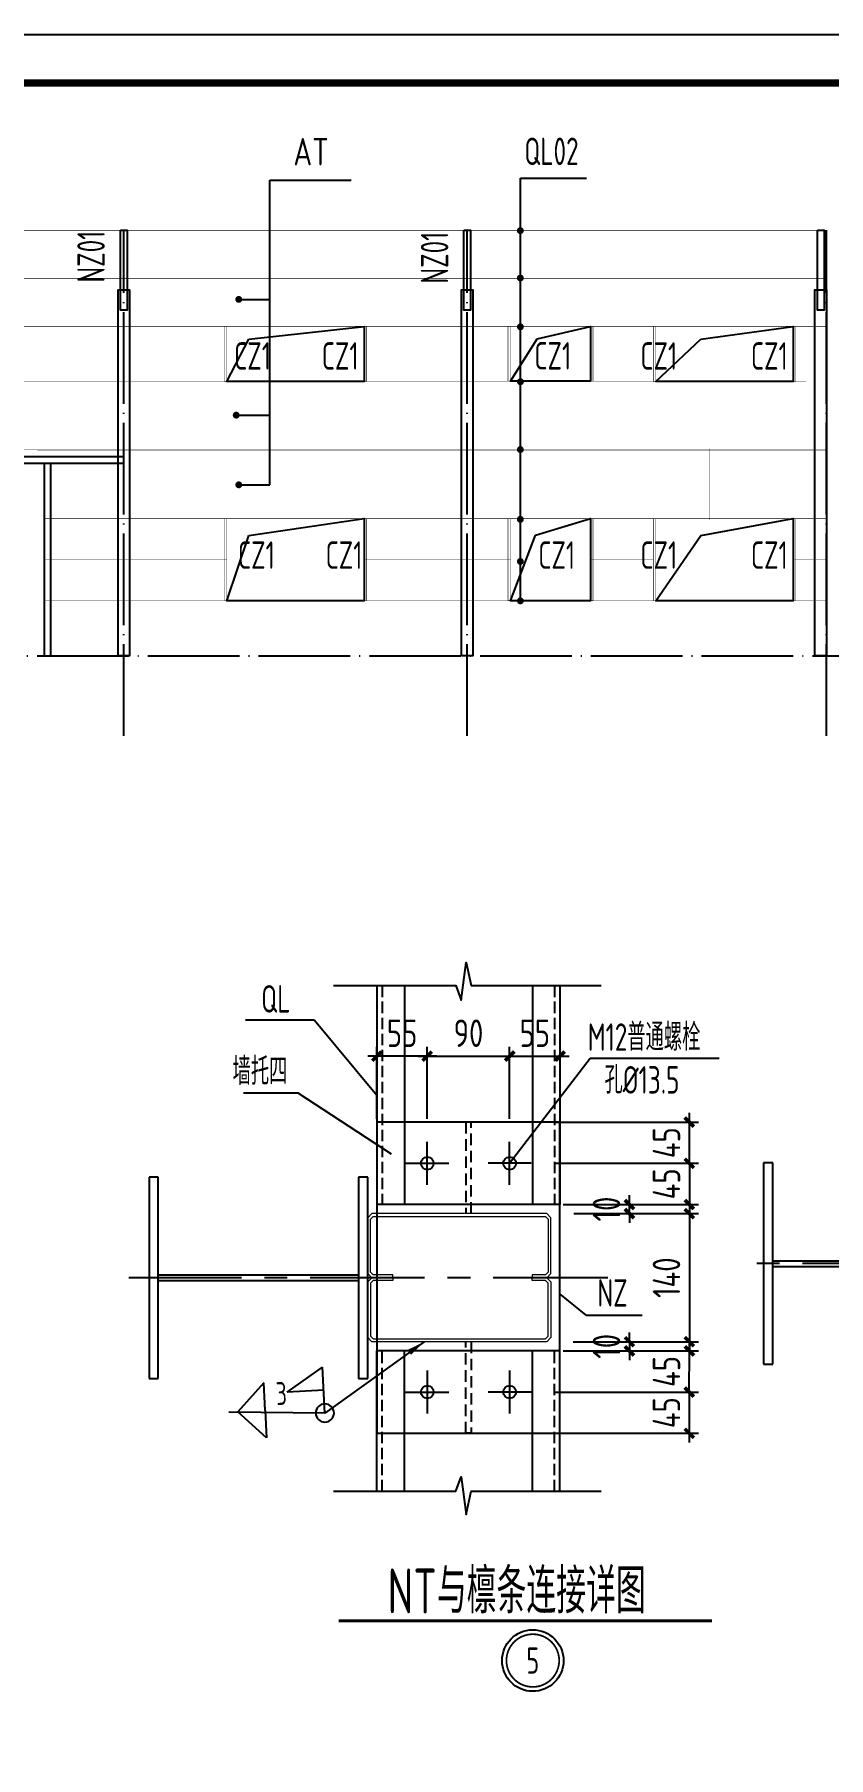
# Model space of a CAD drawing. Extents: x 177291 to 1288761, y 177638 to 322898.
# Drawn here: x 1047107 to 1064454, y 203297 to 240960 of the extents above; entities that cross this region are included whole.
import ezdxf
from ezdxf.enums import TextEntityAlignment as Align

# ---------------------------------------------------------------- set-up
doc = ezdxf.new("R2010")
doc.units = 0
doc.header["$LTSCALE"] = 1000
for name, pattern in [('CENTERX2', [4, 2.5, -0.5, 0.5, -0.5]), ('CONTINOUS', [0]), ('DASH', [0.35, 0.25, -0.1]), ('DASHED', [0.75, 0.5, -0.25]), ('DOTE', [2.42, 2, -0.2, 0.02, -0.2])]:
    doc.linetypes.add(name, pattern=pattern)
for name, color, linetype in [('4', 4, 'CONTINOUS'), ('AXIS', 3, 'Continuous'), ('BEAM', 4, 'Continuous'), ('DOTE', 1, 'Continuous'), ('GL', 150, 'Continuous'), ('GZ', 50, 'Continuous'), ('LT', 27, 'Continuous'), ('PUB_TEXT', 7, 'Continuous'), ('PUB_TITLE', 4, 'Continuous'), ('PZ', 202, 'Continuous'), ('STXT_HF', 7, 'Continuous'), ('STXT_HF_TEXT', 7, 'Continuous'), ('TEXT', 7, 'Continuous'), ('THIN', 7, 'Continuous'), ('板', 243, 'Continuous'), ('框线', 252, 'Continuous')]:
    doc.layers.add(name, color=color, linetype=linetype)
doc.layers.add('_0', color=7, linetype='Continuous', lineweight=25)
doc.layers.add('檩条', color=30, linetype='Continuous', lineweight=5)
doc.styles.get("Standard").update_dxf_attribs({"font": 'gbenor.shx', "bigfont": 'gbcbig.shx'})
doc.styles.add('TSSD_Dimension', font='Tssdeng.shx', dxfattribs={"width": 0.8, "bigfont": 'hztxt.shx'})
doc.styles.add('TSSD_Label', font='tssdeng.shx', dxfattribs={"width": 0.7, "bigfont": 'hztxt.shx'})
doc.styles.add('TSSD_Norm', font='tssdeng.shx', dxfattribs={"bigfont": 'hztxt.shx'})
doc.styles.add('TSSD_Num', font='Tssdeng.shx', dxfattribs={"width": 0.7, "bigfont": 'hztxt.shx'})
doc.styles.add('标准字体', font='tssdeng.shx', dxfattribs={"width": 0.7, "bigfont": 'tssdchn.shx'})
doc.dimstyles.new('TSSD_20_200', dxfattribs={"dimtxt": 600, "dimasz": 200, "dimexe": 200, "dimexo": 500, "dimgap": 200, "dimtad": 1, "dimdec": 0, "dimlfac": 0.05, "dimzin": 0, "dimdsep": 46, "dimtxsty": 'TSSD_Dimension', "dimblk": 'ARCHTICK', "dimblk1": 'ARCHTICK', "dimblk2": 'ARCHTICK', "dimcen": 0, "dimdle": 200, "dimclrt": 7, "dimadec": 0, "dimazin": 0, "dimtfac": 1, "dimtdec": 0, "dimtix": 1, "dimtmove": 2, "dimatfit": 3, "dimfxl": 1, "dimtolj": 1, "dimtzin": 0, "dimarcsym": 0})
doc.dimstyles.new('TSSD_LEADER_STYLE_400.0', dxfattribs={"dimtxt": 1200, "dimasz": 400, "dimexe": 400, "dimexo": 1000, "dimgap": 0.09, "dimtad": 0, "dimtih": 1, "dimtoh": 1, "dimdec": 4, "dimzin": 0, "dimdsep": 46, "dimtxsty": 'Standard', "dimcen": 0.09, "dimdle": 400, "dimclrt": 7, "dimadec": 0, "dimazin": 0, "dimtfac": 1, "dimtdec": 4, "dimtofl": 0, "dimtmove": 0, "dimatfit": 3, "dimfxl": 1, "dimtolj": 1, "dimtzin": 0, "dimarcsym": 0})

# ---------------------------------------------------------------- blocks, each defined once
blk = doc.blocks.new('ts_idx2')
at = {"color": 0, "linetype": 'ByBlock', "lineweight": -2, "const_width": 0.0333}
blk.add_lwpolyline([(-0.5, 0, 1), (0.5, 0, 1)], format="xyb", close=True, dxfattribs=at)
at = {"color": 0, "linetype": 'ByBlock', "lineweight": -2}
blk.add_circle((0, 0), 0.583, dxfattribs=at)
at = {"color": 0, "linetype": 'ByBlock', "lineweight": -2, "style": 'TSSD_Num', "width": 0.7}
blk.add_attdef('A', text='', height=0.5, dxfattribs=at).set_placement((0, 0), align=Align.MIDDLE_CENTER)
blk = doc.blocks.new('_WELD001')
at = {"linetype": 'ByBlock'}
h = blk.add_hatch(color=0, dxfattribs=at)
h.paths.add_polyline_path([(0.8, 0.5), (0, 1), (0, 0.5)], flags=16)
edge = h.paths.add_edge_path()
edge.add_line((0.8, 0.5), (0, 1))
edge.add_line((0, 0.5), (0.8, 0.5))
edge.add_line((0, 0), (0, 1))
at = {"color": 0, "linetype": 'ByBlock'}
for p, q in [((0, 0), (0, 1)), ((0.8, 0.5), (0, 1)), ((0, 0.5), (0.8, 0.5))]:
    blk.add_line(p, q, dxfattribs=at)
blk = doc.blocks.new('_WELD003')
at = {"color": 0, "linetype": 'ByBlock'}
blk.add_circle((0, 0), 0.5, dxfattribs=at)
blk = doc.blocks.new('_WELD004')
at = {"color": 0, "linetype": 'ByBlock'}
for p, q in [((0, 1), (1, 0)), ((0, 0), (0, 1))]:
    blk.add_line(p, q, dxfattribs=at)
blk = doc.blocks.new('_ArchTick')
at = {"color": 0, "linetype": 'ByBlock', "const_width": 0.4}
blk.add_lwpolyline([(-0.5, -0.5), (0.5, 0.5)], dxfattribs=at)
blk = doc.blocks.new('*D784')
at = {"layer": 'AXIS', "color": 0, "linetype": 'ByBlock', "lineweight": -2, "transparency": 16777216}
for p, q in [((1054588, 217258), (1054588, 218829)), ((1055688, 217258), (1055688, 218829)), ((1055888, 218629), (1054388, 218629))]:
    blk.add_line(p, q, dxfattribs=at)
at = {"layer": 'Defpoints', "color": 0, "linetype": 'ByBlock', "transparency": 16777216}
for p in [(1054588, 218629), (1054588, 216758), (1055688, 216758)]:
    blk.add_point(p, dxfattribs=at)
at = {"layer": 'AXIS', "color": 0, "linetype": 'ByBlock', "lineweight": -2, "transparency": 16777216, "xscale": 200, "yscale": 200, "zscale": 200, "rotation": 180}
blk.add_blockref('_ArchTick', (1054588, 218629), dxfattribs=at)
at = {"layer": 'AXIS', "color": 0, "linetype": 'ByBlock', "lineweight": -2, "transparency": 16777216, "xscale": 200, "yscale": 200, "zscale": 200}
blk.add_blockref('_ArchTick', (1055688, 218629), dxfattribs=at)
at = {"layer": 'AXIS', "color": 7, "linetype": 'ByBlock', "transparency": 16777216, "insert": (1055138, 219129), "char_height": 600, "attachment_point": 5, "style": 'TSSD_Dimension'}
blk.add_mtext('\\A1;55', dxfattribs=at)
blk = doc.blocks.new('*D785')
at = {"layer": 'AXIS', "color": 0, "linetype": 'ByBlock', "lineweight": -2, "transparency": 16777216}
for p, q in [((1055688, 217258), (1055688, 218829)), ((1057488, 217258), (1057488, 218829)), ((1055488, 218629), (1057688, 218629))]:
    blk.add_line(p, q, dxfattribs=at)
at = {"layer": 'Defpoints', "color": 0, "linetype": 'ByBlock', "transparency": 16777216}
for p in [(1057488, 218629), (1055688, 216758), (1057488, 216758)]:
    blk.add_point(p, dxfattribs=at)
at = {"layer": 'AXIS', "color": 0, "linetype": 'ByBlock', "lineweight": -2, "transparency": 16777216, "xscale": 200, "yscale": 200, "zscale": 200, "rotation": 180}
blk.add_blockref('_ArchTick', (1055688, 218629), dxfattribs=at)
at = {"layer": 'AXIS', "color": 0, "linetype": 'ByBlock', "lineweight": -2, "transparency": 16777216, "xscale": 200, "yscale": 200, "zscale": 200}
blk.add_blockref('_ArchTick', (1057488, 218629), dxfattribs=at)
at = {"layer": 'AXIS', "color": 7, "linetype": 'ByBlock', "transparency": 16777216, "insert": (1056588, 219129), "char_height": 600, "attachment_point": 5, "style": 'TSSD_Dimension'}
blk.add_mtext('\\A1;90', dxfattribs=at)
blk = doc.blocks.new('*D786')
at = {"layer": 'AXIS', "color": 0, "linetype": 'ByBlock', "lineweight": -2, "transparency": 16777216}
for p, q in [((1057488, 217258), (1057488, 218829)), ((1058588, 217258), (1058588, 218829)), ((1057288, 218629), (1058788, 218629))]:
    blk.add_line(p, q, dxfattribs=at)
at = {"layer": 'Defpoints', "color": 0, "linetype": 'ByBlock', "transparency": 16777216}
for p in [(1058588, 218629), (1057488, 216758), (1058588, 216758)]:
    blk.add_point(p, dxfattribs=at)
at = {"layer": 'AXIS', "color": 0, "linetype": 'ByBlock', "lineweight": -2, "transparency": 16777216, "xscale": 200, "yscale": 200, "zscale": 200, "rotation": 180}
blk.add_blockref('_ArchTick', (1057488, 218629), dxfattribs=at)
at = {"layer": 'AXIS', "color": 0, "linetype": 'ByBlock', "lineweight": -2, "transparency": 16777216, "xscale": 200, "yscale": 200, "zscale": 200}
blk.add_blockref('_ArchTick', (1058588, 218629), dxfattribs=at)
at = {"layer": 'AXIS', "color": 7, "linetype": 'ByBlock', "transparency": 16777216, "insert": (1058038, 219129), "char_height": 600, "attachment_point": 5, "style": 'TSSD_Dimension'}
blk.add_mtext('\\A1;55', dxfattribs=at)
blk = doc.blocks.new('*D787')
at = {"layer": 'AXIS', "color": 0, "linetype": 'ByBlock', "lineweight": -2, "transparency": 16777216}
for p, q in [((1061414, 217186), (1061414, 217386)), ((1058460, 217186), (1061614, 217186)), ((1061414, 216286), (1061414, 217186)), ((1058460, 216286), (1061614, 216286)), ((1061414, 216286), (1061414, 216086))]:
    blk.add_line(p, q, dxfattribs=at)
at = {"layer": 'Defpoints', "color": 0, "linetype": 'ByBlock', "transparency": 16777216}
for p in [(1057960, 217186), (1061414, 217186), (1057960, 216286)]:
    blk.add_point(p, dxfattribs=at)
at = {"layer": 'AXIS', "color": 0, "linetype": 'ByBlock', "lineweight": -2, "transparency": 16777216, "xscale": 200, "yscale": 200, "zscale": 200}
for p, rotation in [((1061414, 217186), 270), ((1061414, 216286), 90)]:
    blk.add_blockref('_ArchTick', p, dxfattribs=dict(at, rotation=rotation))
at = {"layer": 'AXIS', "color": 7, "linetype": 'ByBlock', "transparency": 16777216, "insert": (1060914, 216736), "char_height": 600, "attachment_point": 5, "rotation": 90, "style": 'TSSD_Dimension'}
blk.add_mtext('\\A1;45', dxfattribs=at)
blk = doc.blocks.new('*D729')
at = {"layer": 'AXIS', "color": 0, "linetype": 'ByBlock', "lineweight": -2, "transparency": 16777216}
for p, q in [((1058660, 216286), (1061614, 216286)), ((1061414, 216286), (1061414, 216486)), ((1061414, 216286), (1061414, 215386)), ((1058660, 215386), (1061614, 215386)), ((1061414, 215386), (1061414, 215186))]:
    blk.add_line(p, q, dxfattribs=at)
at = {"layer": 'Defpoints', "color": 0, "linetype": 'ByBlock', "transparency": 16777216}
for p in [(1058160, 216286), (1058160, 215386), (1061414, 215386)]:
    blk.add_point(p, dxfattribs=at)
at = {"layer": 'AXIS', "color": 0, "linetype": 'ByBlock', "lineweight": -2, "transparency": 16777216, "xscale": 200, "yscale": 200, "zscale": 200}
for p, rotation in [((1061414, 216286), 270), ((1061414, 215386), 90)]:
    blk.add_blockref('_ArchTick', p, dxfattribs=dict(at, rotation=rotation))
at = {"layer": 'AXIS', "color": 7, "linetype": 'ByBlock', "transparency": 16777216, "insert": (1060914, 215836), "char_height": 600, "attachment_point": 5, "rotation": 90, "style": 'TSSD_Dimension'}
blk.add_mtext('\\A1;45', dxfattribs=at)
blk = doc.blocks.new('*D788')
at = {"layer": 'AXIS', "color": 0, "linetype": 'ByBlock', "lineweight": -2, "transparency": 16777216}
for p, q in [((1060104, 215386), (1060104, 215586)), ((1058888, 215186), (1060304, 215186)), ((1059088, 215386), (1060304, 215386)), ((1060104, 215186), (1060104, 215386)), ((1060104, 215186), (1060104, 214986))]:
    blk.add_line(p, q, dxfattribs=at)
at = {"layer": 'Defpoints', "color": 0, "linetype": 'ByBlock', "transparency": 16777216}
for p in [(1058388, 215186), (1058588, 215386), (1060104, 215386)]:
    blk.add_point(p, dxfattribs=at)
at = {"layer": 'AXIS', "color": 0, "linetype": 'ByBlock', "lineweight": -2, "transparency": 16777216, "xscale": 200, "yscale": 200, "zscale": 200}
for p, rotation in [((1060104, 215386), 270), ((1060104, 215186), 90)]:
    blk.add_blockref('_ArchTick', p, dxfattribs=dict(at, rotation=rotation))
at = {"layer": 'AXIS', "color": 7, "linetype": 'ByBlock', "transparency": 16777216, "insert": (1059604, 215286), "char_height": 600, "attachment_point": 5, "rotation": 90, "style": 'TSSD_Dimension'}
blk.add_mtext('\\A1;10', dxfattribs=at)
blk = doc.blocks.new('*D730')
at = {"layer": 'AXIS', "color": 0, "linetype": 'ByBlock', "lineweight": -2, "transparency": 16777216}
for p, q in [((1058888, 215186), (1061614, 215186)), ((1061414, 215386), (1061414, 212186)), ((1058873, 212386), (1061614, 212386))]:
    blk.add_line(p, q, dxfattribs=at)
at = {"layer": 'Defpoints', "color": 0, "linetype": 'ByBlock', "transparency": 16777216}
for p in [(1058388, 215186), (1058373, 212386), (1061414, 212386)]:
    blk.add_point(p, dxfattribs=at)
at = {"layer": 'AXIS', "color": 0, "linetype": 'ByBlock', "lineweight": -2, "transparency": 16777216, "xscale": 200, "yscale": 200, "zscale": 200}
for p, rotation in [((1061414, 215186), 90), ((1061414, 212386), 270)]:
    blk.add_blockref('_ArchTick', p, dxfattribs=dict(at, rotation=rotation))
at = {"layer": 'AXIS', "color": 7, "linetype": 'ByBlock', "transparency": 16777216, "insert": (1060914, 213786), "char_height": 600, "attachment_point": 5, "rotation": 90, "style": 'TSSD_Dimension'}
blk.add_mtext('\\A1;140', dxfattribs=at)
blk = doc.blocks.new('*D731')
at = {"layer": 'AXIS', "color": 0, "linetype": 'ByBlock', "lineweight": -2, "transparency": 16777216}
for p, q in [((1061413, 211285), (1061413, 211485)), ((1058459, 211286), (1061613, 211285)), ((1061413, 211285), (1061413, 210385)), ((1058459, 210386), (1061613, 210385)), ((1061413, 210385), (1061413, 210185))]:
    blk.add_line(p, q, dxfattribs=at)
at = {"layer": 'Defpoints', "color": 0, "linetype": 'ByBlock', "transparency": 16777216}
for p in [(1057959, 211286), (1057959, 210386), (1061413, 210385)]:
    blk.add_point(p, dxfattribs=at)
at = {"layer": 'AXIS', "color": 0, "linetype": 'ByBlock', "lineweight": -2, "transparency": 16777216, "xscale": 200, "yscale": 200, "zscale": 200}
for p, rotation in [((1061413, 211285), 269.9816566728969), ((1061413, 210385), 89.98165667289692)]:
    blk.add_blockref('_ArchTick', p, dxfattribs=dict(at, rotation=rotation))
at = {"layer": 'AXIS', "color": 7, "linetype": 'ByBlock', "transparency": 16777216, "insert": (1060913, 210835), "char_height": 600, "attachment_point": 5, "rotation": 89.9817, "style": 'TSSD_Dimension'}
blk.add_mtext('\\A1;45', dxfattribs=at)
blk = doc.blocks.new('*D732')
at = {"layer": 'AXIS', "color": 0, "linetype": 'ByBlock', "lineweight": -2, "transparency": 16777216}
for p, q in [((1058660, 212186), (1061614, 212185)), ((1061413, 211285), (1061414, 212185)), ((1061414, 212185), (1061414, 212385)), ((1058659, 211286), (1061613, 211285)), ((1061413, 211285), (1061413, 211085))]:
    blk.add_line(p, q, dxfattribs=at)
at = {"layer": 'Defpoints', "color": 0, "linetype": 'ByBlock', "transparency": 16777216}
for p in [(1058160, 212186), (1061414, 212185), (1058159, 211286)]:
    blk.add_point(p, dxfattribs=at)
at = {"layer": 'AXIS', "color": 0, "linetype": 'ByBlock', "lineweight": -2, "transparency": 16777216, "xscale": 200, "yscale": 200, "zscale": 200}
for p, rotation in [((1061414, 212185), 269.9816566728969), ((1061413, 211285), 89.9816566728969)]:
    blk.add_blockref('_ArchTick', p, dxfattribs=dict(at, rotation=rotation))
at = {"layer": 'AXIS', "color": 7, "linetype": 'ByBlock', "transparency": 16777216, "insert": (1060914, 211735), "char_height": 600, "attachment_point": 5, "rotation": 89.9817, "style": 'TSSD_Dimension'}
blk.add_mtext('\\A1;45', dxfattribs=at)
blk = doc.blocks.new('*D733')
at = {"layer": 'AXIS', "color": 0, "linetype": 'ByBlock', "lineweight": -2, "transparency": 16777216}
for p, q in [((1060104, 212385), (1060104, 212585)), ((1058887, 212386), (1060304, 212385)), ((1059087, 212186), (1060303, 212185)), ((1060104, 212385), (1060103, 212185)), ((1060103, 212185), (1060103, 211985))]:
    blk.add_line(p, q, dxfattribs=at)
at = {"layer": 'Defpoints', "color": 0, "linetype": 'ByBlock', "transparency": 16777216}
for p in [(1058387, 212386), (1058587, 212186), (1060103, 212185)]:
    blk.add_point(p, dxfattribs=at)
at = {"layer": 'AXIS', "color": 0, "linetype": 'ByBlock', "lineweight": -2, "transparency": 16777216, "xscale": 200, "yscale": 200, "zscale": 200}
for p, rotation in [((1060104, 212385), 269.9816566728969), ((1060103, 212185), 89.98165667289692)]:
    blk.add_blockref('_ArchTick', p, dxfattribs=dict(at, rotation=rotation))
at = {"layer": 'AXIS', "color": 7, "linetype": 'ByBlock', "transparency": 16777216, "insert": (1059604, 212286), "char_height": 600, "attachment_point": 5, "rotation": 89.9817, "style": 'TSSD_Dimension'}
blk.add_mtext('\\A1;10', dxfattribs=at)

msp = doc.modelspace()

# ---------------------------------------------------------------- linework, layer by layer
at = {"color": 8, "linetype": 'CENTERX2'}
for p, q in [((1074386.44, 214093.3), (1062595.83, 214093.47)), ((1059630.45, 213785.58), (1049171.62, 213785.74))]:
    msp.add_line(p, q, dxfattribs=at)
at = {"color": 3, "const_width": 64.9}
msp.add_lwpolyline([(1053755.9, 206284.26), (1061910.82, 206284.26)], dxfattribs=at)
at = {"layer": '4', "color": 8, "linetype": 'DASH'}
for p, q in [((1054701.72, 220169.22), (1054701.76, 215385.64)), ((1058467.89, 220169.22), (1058467.89, 215385.64)), ((1054701.61, 209117.3), (1054701.73, 212185.75)), ((1058467.78, 209117.21), (1058467.85, 212185.65))]:
    msp.add_line(p, q, dxfattribs=at)
at = {"layer": '_0', "color": 1, "const_width": 75}
for points in [[(1057684.27, 236671.3, 1), (1057759.27, 236671.3, 1)], [(1057684.27, 235635.36, 1), (1057759.27, 235635.36, 1)], [(1051533.16, 235169.82, 1), (1051608.16, 235169.82, 1)], [(1057684.27, 234569.69, 1), (1057759.27, 234569.69, 1)], [(1057686.09, 233369.69, 1), (1057761.09, 233369.69, 1)], [(1051476.88, 232638.79, 1), (1051551.88, 232638.79, 1)], [(1057684.27, 231886.91, 1), (1057759.27, 231886.91, 1)], [(1051533.16, 231116.42, 1), (1051608.16, 231116.42, 1)], [(1057684.27, 230362.33, 1), (1057759.27, 230362.33, 1)], [(1057684.27, 229440.7, 1), (1057759.27, 229440.7, 1)], [(1057684.27, 228580.11, 1), (1057759.27, 228580.11, 1)]]:
    msp.add_lwpolyline(points, format="xyb", close=True, dxfattribs=at)
at = {"layer": 'AXIS', "linetype": 'ByBlock'}
for p, q in [((1052247.75, 231116.44), (1052247.75, 237774.41)), ((1052247.76, 237774.41), (1054028.4, 237774.41)), ((1057721.77, 228521.05), (1057721.77, 237817.71)), ((1057721.77, 237817.71), (1059166.46, 237817.71)), ((1053226.51, 219413.64), (1051719.15, 219413.64)), ((1053226.51, 219413.64), (1054587.89, 217775.64)), ((1057487.89, 216285.64), (1059243.89, 218580.64)), ((1059243.89, 218580.64), (1062065.81, 218580.64)), ((1052864.43, 217816.57), (1051676.75, 217816.57)), ((1054906.34, 216487.1), (1052864.43, 217816.57)), ((1059163.21, 212964.98), (1058587.88, 213433.64)), ((1059163.21, 212964.98), (1060383.53, 212964.98))]:
    msp.add_line(p, q, dxfattribs=at)
at = {"layer": 'AXIS'}
for p, q in [((1051567.18, 235169.83), (1052247.75, 235169.83)), ((1051510.9, 232638.8), (1052247.75, 232638.8)), ((1051567.18, 231116.44), (1052247.75, 231116.44))]:
    msp.add_line(p, q, dxfattribs=at)
at = {"layer": 'AXIS', "color": 6, "linetype": 'ByBlock'}
for p, q in [((1049058.52, 231730.11), (1041558.52, 231730.11)), ((1049058.52, 231580.11), (1041558.52, 231580.11))]:
    msp.add_line(p, q, dxfattribs=at)
at = {"layer": 'AXIS', "color": 2, "linetype": 'ByBlock'}
for p, q in [((1054587.89, 220169.22), (1054587.89, 215385.64)), ((1055187.89, 220169.22), (1055187.89, 215385.64)), ((1057987.89, 220169.22), (1057987.89, 215385.64)), ((1058587.89, 220169.22), (1058587.89, 215385.64)), ((1058587.89, 215385.64), (1054587.89, 215385.64)), ((1054587.78, 209117.3), (1054587.85, 212185.75)), ((1058587.85, 212185.65), (1054587.85, 212185.75)), ((1055187.78, 209117.29), (1055187.85, 212185.74)), ((1057987.78, 209117.22), (1057987.85, 212185.66)), ((1058587.78, 209117.2), (1058587.85, 212185.65))]:
    msp.add_line(p, q, dxfattribs=at)
at = {"layer": 'AXIS', "color": 3, "linetype": 'ByBlock', "const_width": 1}
for points in [[(1051503.52, 235600.1), (1051503.52, 235660.1), (1051503.52, 236650.11), (1051503.52, 236710.11)], [(1054103.52, 235600.1), (1054103.52, 235660.1), (1054103.52, 236650.11), (1054103.52, 236710.11)], [(1059060.78, 235600.1), (1059060.78, 235660.1), (1059060.78, 236650.11), (1059060.78, 236710.11)], [(1061906.26, 235600.1), (1061906.26, 235660.1), (1061906.26, 236650.11), (1061906.26, 236710.11)], [(1051568.52, 234546.73), (1051568.52, 234606.73), (1051568.52, 235600.1), (1051568.52, 235660.1)], [(1054048.52, 234546.73), (1054048.52, 234606.73), (1054048.52, 235600.1), (1054048.52, 235660.1)], [(1059125.78, 234546.73), (1059125.78, 234606.73), (1059125.78, 235600.1), (1059125.78, 235660.1)], [(1061841.26, 234546.73), (1061841.26, 234606.73), (1061841.26, 235600.1), (1061841.26, 235660.1)], [(1051503.52, 231846.73), (1051503.52, 231906.73), (1051503.52, 233346.73), (1051503.52, 233406.73)], [(1054103.52, 231846.73), (1054103.52, 231906.73), (1054103.52, 233346.73), (1054103.52, 233406.73)], [(1059060.78, 231846.73), (1059060.78, 231906.73), (1059060.78, 233346.73), (1059060.78, 233406.73)], [(1061906.26, 231846.73), (1061906.26, 231906.73), (1061906.26, 233346.73), (1061906.26, 233406.73)], [(1051563.52, 230346.73), (1051563.52, 230406.73), (1051563.52, 231846.73), (1051563.52, 231906.73)], [(1054043.52, 230346.73), (1054043.52, 230406.73), (1054043.52, 231846.73), (1054043.52, 231906.73)], [(1059120.78, 230346.73), (1059120.78, 230406.73), (1059120.78, 231846.73), (1059120.78, 231906.73)], [(1061846.26, 230346.73), (1061846.26, 230406.73), (1061846.26, 231846.73), (1061846.26, 231906.73)]]:
    msp.add_lwpolyline(points, dxfattribs=at)
at = {"layer": 'AXIS', "color": 6, "linetype": 'ByBlock'}
msp.add_lwpolyline([(1047466.52, 231580.11), (1047316.52, 231580.11), (1047316.52, 227380.11), (1047466.52, 227380.11)], close=True, dxfattribs=at)
at = {"layer": 'AXIS', "color": 2, "linetype": 'ByBlock'}
for points in [[(1053637.89, 220169.22), (1056311.97, 220169.22), (1056426.62, 219854.22), (1056537.71, 220677.37), (1056649.47, 220169.22), (1059487.89, 220169.22)], [(1053637.78, 209117.32), (1056311.87, 209117.26), (1056426.53, 209432.26), (1056537.59, 208609.11), (1056649.37, 209117.26), (1059487.78, 209117.18)]]:
    msp.add_lwpolyline(points, dxfattribs=at)
at = {"layer": 'BEAM', "linetype": 'ByBlock'}
for p, q in [((1063235.25, 216293.37), (1063035.25, 216293.37)), ((1063035.25, 216293.37), (1063035.25, 211893.37)), ((1063235.25, 211893.37), (1063235.25, 216293.37)), ((1049811.04, 215985.64), (1049611.04, 215985.64)), ((1049611.04, 215985.64), (1049611.04, 211585.64)), ((1049811.04, 211585.64), (1049811.04, 215985.64)), ((1054387.89, 215985.64), (1054187.89, 215985.64)), ((1054187.89, 215985.64), (1054187.89, 211585.64)), ((1054387.89, 211585.64), (1054387.89, 215985.64)), ((1063235.25, 214153.37), (1068943.88, 214153.37)), ((1063235.25, 214033.37), (1068943.88, 214033.37)), ((1049811.04, 213845.64), (1054187.89, 213845.64)), ((1049811.04, 213725.64), (1054187.89, 213725.64)), ((1063035.25, 211893.37), (1063235.25, 211893.37)), ((1049611.04, 211585.64), (1049811.04, 211585.64)), ((1054187.89, 211585.64), (1054387.89, 211585.64))]:
    msp.add_line(p, q, dxfattribs=at)
at = {"layer": 'DOTE', "linetype": 'DOTE'}
for p, q in [((1049058.52, 225630.11), (1049058.52, 236680.11)), ((1056558.52, 225630.11), (1056558.52, 236680.11)), ((1064408.52, 225630.11), (1064408.52, 236680.11)), ((1003602.87, 227380.11), (1065231.57, 227380.11))]:
    msp.add_line(p, q, dxfattribs=at)
at = {"layer": 'GL'}
for points in [[(1051787.47, 234301.45), (1054308.52, 234576.73), (1054308.52, 233376.73), (1051308.52, 233376.73)], [(1058088.16, 234304.82), (1059250.63, 234580.11), (1059250.63, 233380.11), (1057507.59, 233380.11)], [(1061662.47, 234301.45), (1063683.52, 234576.73), (1063683.52, 233376.73), (1060683.52, 233376.73)], [(1051787.47, 230009.82), (1054308.52, 230376.73), (1054308.52, 228580.11), (1051308.52, 228580.11)], [(1058055.92, 230013.19), (1059250.63, 230376.73), (1059250.63, 228580.11), (1057507.59, 228583.48)], [(1061662.47, 230009.82), (1063683.52, 230376.73), (1063683.52, 228580.11), (1060683.52, 228580.11)]]:
    msp.add_lwpolyline(points, close=True, dxfattribs=at)
at = {"layer": 'GZ'}
for points in [[(1048983.52, 236680.11), (1049133.52, 236680.11), (1049133.52, 234933.83), (1048983.52, 234933.83)], [(1056483.52, 236680.11), (1056633.52, 236680.11), (1056633.52, 234933.83), (1056483.52, 234933.83)], [(1064211.17, 236680.11), (1064361.17, 236680.11), (1064361.17, 234933.83), (1064211.17, 234933.83)], [(1048936.52, 227380.11), (1048936.52, 235380.11), (1049186.52, 235380.11), (1049186.52, 227380.11)], [(1056436.52, 227380.11), (1056436.52, 235380.11), (1056686.52, 235380.11), (1056686.52, 227380.11)], [(1064158.52, 227380.11), (1064158.52, 235380.11), (1064408.52, 235380.11), (1064408.52, 227380.11)]]:
    msp.add_lwpolyline(points, close=True, dxfattribs=at)
at = {"layer": 'LT', "linetype": 'ByBlock', "const_width": 10}
for points in [[(1064408.52, 236680.11), (1004308.52, 236680.11)], [(1064408.52, 235630.1), (1004308.52, 235630.1)], [(1064408.52, 234580.1), (1004308.52, 234580.1)], [(1063958.74, 233380.11), (1004308.52, 233380.11)], [(1063958.74, 231880.11), (1004308.52, 231880.11)], [(1064408.52, 231876.73), (1047166.52, 231876.73)], [(1064408.52, 230376.73), (1047316.52, 230376.73)], [(1047300.52, 229478.42), (1051308.52, 229478.42)], [(1054308.52, 229478.42), (1057507.59, 229478.42)], [(1059250.63, 229478.42), (1060626.56, 229478.42)], [(1063715.14, 229476.62), (1064408.52, 229478.42)], [(1064408.52, 228580.11), (1047316.52, 228580.11)]]:
    msp.add_lwpolyline(points, dxfattribs=at)
for points in [[(1051251.56, 234576.73), (1051308.52, 234576.73), (1051308.52, 233376.73), (1051251.56, 233376.73)], [(1054365.47, 234576.73), (1054308.52, 234576.73), (1054308.52, 233376.73), (1054365.47, 233376.73)], [(1057450.63, 234580.11), (1057507.59, 234580.11), (1057507.59, 233380.11), (1057450.63, 233380.11)], [(1059250.63, 234580.11), (1059307.59, 234580.11), (1059307.59, 233380.11), (1059250.63, 233380.11)], [(1060626.56, 234576.73), (1060683.52, 234576.73), (1060683.52, 233376.73), (1060626.56, 233376.73)], [(1063740.47, 234576.73), (1063683.52, 234576.73), (1063683.52, 233376.73), (1063740.47, 233376.73)], [(1051251.56, 230376.73), (1051308.52, 230376.73), (1051308.52, 228580.11), (1051251.56, 228580.11)], [(1054365.47, 230376.73), (1054308.52, 230376.73), (1054308.52, 228580.11), (1054365.47, 228580.11)], [(1057450.63, 230380.11), (1057507.59, 230380.11), (1057507.59, 228583.48), (1057450.63, 228583.48)], [(1059250.63, 230380.11), (1059307.59, 230380.11), (1059307.59, 228583.48), (1059250.63, 228583.48)], [(1060626.56, 230376.73), (1060683.52, 230376.73), (1060683.52, 228580.11), (1060626.56, 228580.11)], [(1063740.47, 230376.73), (1063683.52, 230376.73), (1063683.52, 228580.11), (1063740.47, 228580.11)]]:
    msp.add_lwpolyline(points, close=True, dxfattribs=at)
at = {"layer": 'PUB_TITLE'}
msp.add_lwpolyline([(993975.61, 240960.27), (1105446.22, 240960.27), (1105446.22, 177959.98), (993975.61, 177959.98)], close=True, dxfattribs=at)
at = {"layer": 'PUB_TITLE', "const_width": 159.09}
msp.add_lwpolyline([(996627.14, 179020.59), (996627.14, 239899.66), (1104385.61, 239899.66), (1104385.61, 179020.59)], close=True, dxfattribs=at)
at = {"layer": 'PZ'}
msp.add_lwpolyline([(1058587.81, 210385.68), (1058587.92, 217185.63), (1054587.92, 217185.66), (1054587.82, 210385.71)], close=True, dxfattribs=at)
for centre in [(1055687.89, 216285.64), (1057487.89, 216285.64), (1055687.83, 211285.73), (1057487.83, 211285.68)]:
    msp.add_circle(centre, 140, dxfattribs=at)
at = {"layer": 'STXT_HF'}
msp.add_line((1053450.91, 210827.64), (1051350.28, 210845.75), dxfattribs=at)
at = {"layer": '板', "linetype": 'DASHED', "ltscale": 0.5}
for p, q in [((1056647.89, 217185.64), (1056527.89, 217185.64)), ((1056527.89, 217185.64), (1056527.89, 215185.64)), ((1056647.89, 215185.64), (1056647.89, 217185.64)), ((1056527.81, 210385.7), (1056527.85, 212385.7)), ((1056647.85, 212385.7), (1056647.81, 210385.7)), ((1056647.81, 210385.7), (1056527.81, 210385.7))]:
    msp.add_line(p, q, dxfattribs=at)
at = {"layer": '框线'}
for p, q in [((1055687.89, 215813.51), (1055687.89, 216757.78)), ((1057487.89, 215813.51), (1057487.89, 216757.78)), ((1055215.75, 216285.64), (1056160.02, 216285.64)), ((1057960.02, 216285.64), (1057015.75, 216285.64)), ((1055687.84, 211757.86), (1055687.82, 210813.59)), ((1057487.84, 211757.81), (1057487.82, 210813.54)), ((1055215.69, 211285.74), (1056159.97, 211285.72)), ((1057959.97, 211285.67), (1057015.69, 211285.69))]:
    msp.add_line(p, q, dxfattribs=at)
at = {"layer": '檩条'}
for points in [[(1057976.41, 213845.64), (1057976.41, 213785.64), (1058297.88, 213785.64), (1058387.88, 213875.64), (1058387.88, 215095.64), (1058297.88, 215185.64), (1054477.89, 215185.64), (1054387.89, 215095.64), (1054387.89, 213875.64), (1054477.89, 213785.64), (1054934.25, 213785.64), (1054934.25, 213845.64), (1054507.89, 213845.64), (1054447.89, 213905.64), (1054447.89, 215065.64), (1054507.89, 215125.64), (1058267.88, 215125.64), (1058327.88, 215065.64), (1058327.88, 213905.64), (1058267.88, 213845.64), (1057976.41, 213845.64)], [(1057976.41, 213725.64), (1057976.41, 213785.64), (1058297.88, 213785.64), (1058387.88, 213695.64), (1058387.88, 212475.64), (1058297.88, 212385.64), (1054477.89, 212385.64), (1054387.89, 212475.64), (1054387.89, 213695.64), (1054477.89, 213785.64), (1054934.25, 213785.64), (1054934.25, 213725.64), (1054507.89, 213725.64), (1054447.89, 213665.64), (1054447.89, 212505.64), (1054507.89, 212445.64), (1058267.88, 212445.64), (1058327.88, 212505.64), (1058327.88, 213665.64), (1058267.88, 213725.64), (1057976.41, 213725.64)]]:
    msp.add_lwpolyline(points, close=True, dxfattribs=at)

# ---------------------------------------------------------------- block references
ref = msp.add_blockref('ts_idx2', (1057993.6, 205416.72), dxfattribs=dict(xscale=1152, yscale=1152, zscale=1152))
ref.add_attrib('1', '5', dxfattribs={"layer": 'THIN', "height": 576, "style": 'TSSD_Num', "width": 0.7}).set_placement((1057993.6, 205416.72), align=Align.MIDDLE_CENTER)
at = {"layer": 'STXT_HF'}
for name, p, xscale, yscale, zscale, rotation in [('_WELD001', (1053450.91, 210827.64), -999.9999999999932, 999.9999999999983, 999.9999999999983, 2.875709310698307), ('_WELD004', (1052149.27, 210885.89), -600.0000000000002, 600.0000000000002, 600.0000000000002, 2.875709310698307), ('_WELD003', (1053450.91, 210827.64), -399.9999999999957, 399.999999999998, 399.999999999998, 2.875709310698307), ('_WELD004', (1052149.27, 210885.89), 600.0000000000002, 600.0000000000002, 600.0000000000002, 182.8757093106982)]:
    msp.add_blockref(name, p, dxfattribs=dict(at, xscale=xscale, yscale=yscale, zscale=zscale, rotation=rotation))

# ---------------------------------------------------------------- texts
at = {"layer": 'PUB_TEXT', "style": '标准字体', "width": 0.7}
for s, height, p in [('QL', 600, (1052059.68, 219580.7)), ('M12普通螺栓', 600, (1059193.77, 218744.64)), ('墙托四', 600, (1051435.78, 217998.57)), ('孔%%c13.5', 600, (1059559.93, 217809.64)), ('NZ', 600, (1059404.96, 213151.56)), ('NT与檩条连接详图', 980, (1054821.02, 206446.74))]:
    msp.add_text(s, height=height, dxfattribs=at).set_placement(p)
at = {"layer": 'STXT_HF_TEXT', "style": '标准字体', "width": 0.7}
msp.add_text('3', height=500, rotation=2.875709, dxfattribs=at).set_placement((1052395.86, 210998.4))
at = {"layer": 'TEXT', "style": 'TSSD_Label', "width": 0.7}
msp.add_text('QL02', height=600, dxfattribs=at).set_placement((1058994.47, 237925.53), align=Align.BOTTOM_RIGHT)
at = {"layer": 'TEXT', "style": 'TSSD_Norm', "width": 0.7}
for p in [(1048643.09, 235535.84), (1056148.41, 235513.17)]:
    msp.add_text('NZ01', height=600, rotation=90, dxfattribs=at).set_placement(p)
at = {"layer": 'TEXT', "style": 'TSSD_Label', "width": 0.7}
for p in [(1051468.51, 233632.63), (1053383.35, 233632.63), (1058027.78, 233636.01), (1060343.51, 233632.63), (1062758.35, 233632.63), (1051552.22, 229280.56), (1053467.07, 229280.56), (1058112.91, 229280.56), (1060343.51, 229280.56), (1062758.35, 229280.56)]:
    msp.add_text('CZ1', height=600, dxfattribs=at).set_placement(p)
at = {"layer": 'THIN', "style": 'TSSD_Norm', "width": 0.8}
msp.add_text('AT', height=600, dxfattribs=at).set_placement((1053534.62, 237918.17), align=Align.BOTTOM_RIGHT)

# ---------------------------------------------------------------- dimensions: what is measured, and where the dimension line sits
at = {"layer": 'AXIS', "linetype": 'ByBlock'}
for base, p1, p2, angle, picture, middle in [((1054587.89, 218628.56), (1055687.89, 216757.78), (1054587.89, 216757.78), 180, '*D784', (1055137.89, 219128.56)), ((1057487.89, 218628.56), (1055687.89, 216757.78), (1057487.89, 216757.78), 180, '*D785', (1056587.89, 219128.56)), ((1058587.89, 218628.56), (1057487.89, 216757.78), (1058587.89, 216757.78), 180, '*D786', (1058037.89, 219128.56)), ((1061414.17, 217185.64), (1057960.02, 216285.64), (1057960.02, 217185.64), 90, '*D787', (1060914.17, 216735.64)), ((1061414.17, 215385.64), (1058160.02, 216285.64), (1058160.02, 215385.64), 90, '*D729', (1060914.17, 215835.64)), ((1060103.99, 215385.64), (1058387.89, 215185.64), (1058587.89, 215385.64), 90, '*D788', (1059603.99, 215285.64)), ((1061414.17, 212385.66), (1058387.89, 215185.64), (1058372.74, 212385.66), 90, '*D730', (1060914.17, 213785.65)), ((1060103.48, 212185.37), (1058387.44, 212385.92), (1058587.37, 212185.85), 269.981657, '*D733', (1059603.51, 212285.53)), ((1061413.66, 212184.95), (1058159.22, 211285.99), (1058159.51, 212185.99), 269.981657, '*D732', (1060913.52, 211735.11)), ((1061413.09, 210384.95), (1057959.22, 211286.05), (1057958.93, 210386.05), 269.981657, '*D731', (1060913.23, 210835.11))]:
    dim = msp.add_linear_dim(base=base, p1=p1, p2=p2, angle=angle, dimstyle='TSSD_20_200', dxfattribs=at)
    dim.commit()
    dim.dimension.update_dxf_attribs({"geometry": picture, "text_midpoint": middle})

# ---------------------------------------------------------------- leaders
at = {"layer": 'STXT_HF'}
msp.add_leader([(1055619.91, 212385.64), (1053450.91, 210827.64)], dimstyle='TSSD_LEADER_STYLE_400.0', dxfattribs=at)

doc.saveas('drawing.dxf')
